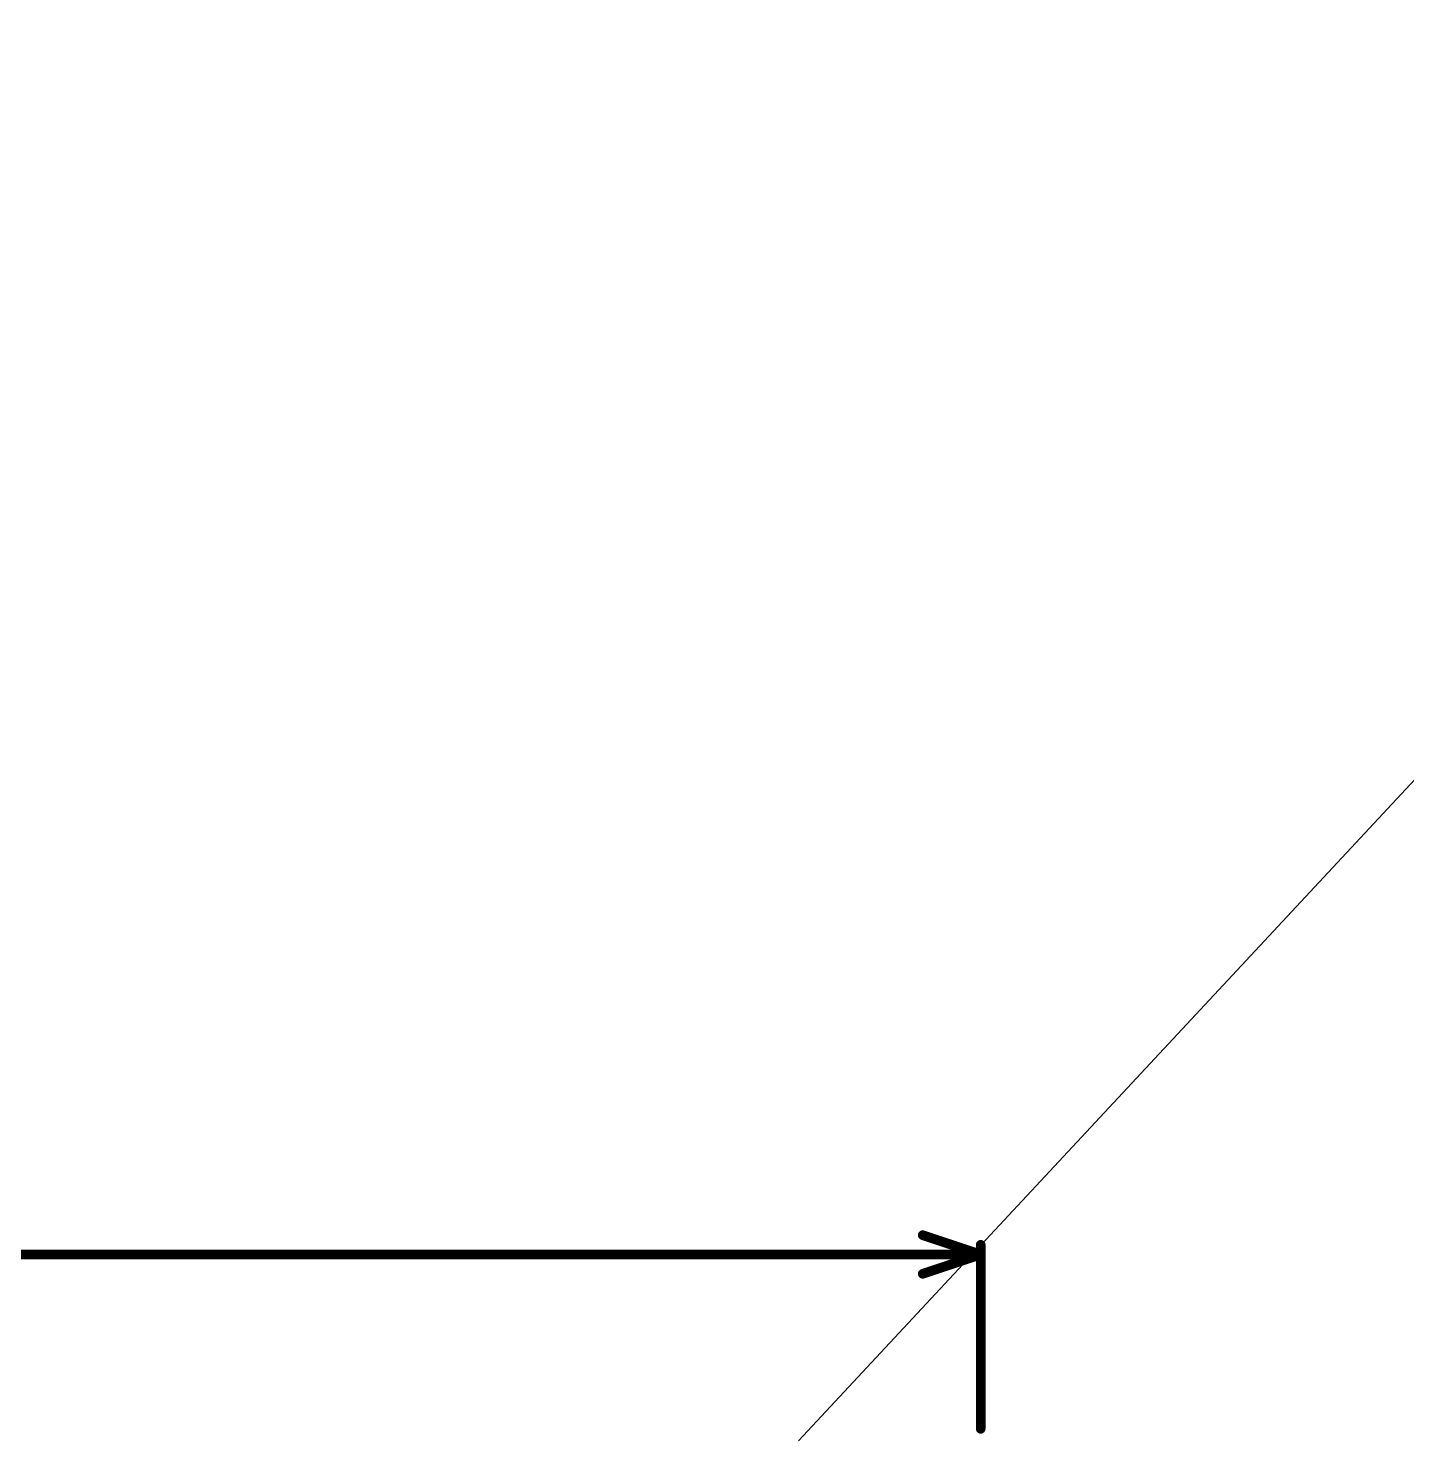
# Model space of a CAD drawing. Header units: inches. Extents: x 0 to 5032, y 0 to 5323.
# Drawn here: x 174.96 to 211.2, y 130.16 to 167.13 of the extents above; entities that cross this region are included whole.
import ezdxf

# ---------------------------------------------------------------- set-up
doc = ezdxf.new("R2010")
doc.units = ezdxf.units.IN
doc.layers.add('Board Outline', color=216, linetype='Continuous')
doc.layers.add('Top Solder', color=216, linetype='Continuous')

msp = doc.modelspace()

# ---------------------------------------------------------------- linework, layer by layer
at = {"layer": 'Board Outline'}
for points in [[(198.476, 135.407, 0.254, 0.254, 0), (200, 134.899, 0.254, 0.254, 0)], [(107.618, 134.899, 0.254, 0.254, 0), (200, 134.899, 0.254, 0.254, 0)], [(198.476, 134.391, 0.254, 0.254, 0), (200, 134.899, 0.254, 0.254, 0)], [(200, 130.318, 0.254, 0.254, 0), (200, 135.153, 0.254, 0.254, 0)]]:
    msp.add_lwpolyline(points, format="xyseb", dxfattribs=at)
for points in [[(198.412, 135.407, 0.127, 0.127, 1), (198.539, 135.407, 0.127, 0.127, 1)], [(199.936, 135.153, 0.127, 0.127, 1), (200.063, 135.153, 0.127, 0.127, 1)], [(199.936, 134.899, 0.127, 0.127, 1), (200.063, 134.899, 0.127, 0.127, 1)], [(199.936, 134.899, 0.127, 0.127, 1), (200.063, 134.899, 0.127, 0.127, 1)], [(199.936, 134.899, 0.127, 0.127, 1), (200.063, 134.899, 0.127, 0.127, 1)], [(198.412, 134.391, 0.127, 0.127, 1), (198.539, 134.391, 0.127, 0.127, 1)], [(199.936, 130.318, 0.127, 0.127, 1), (200.063, 130.318, 0.127, 0.127, 1)]]:
    msp.add_lwpolyline(points, format="xyseb", close=True, dxfattribs=at)
at = {"layer": 'Top Solder'}
msp.add_line((195.213, 129.998), (5032.339, 5323.237), dxfattribs=at)

doc.saveas('drawing.dxf')
